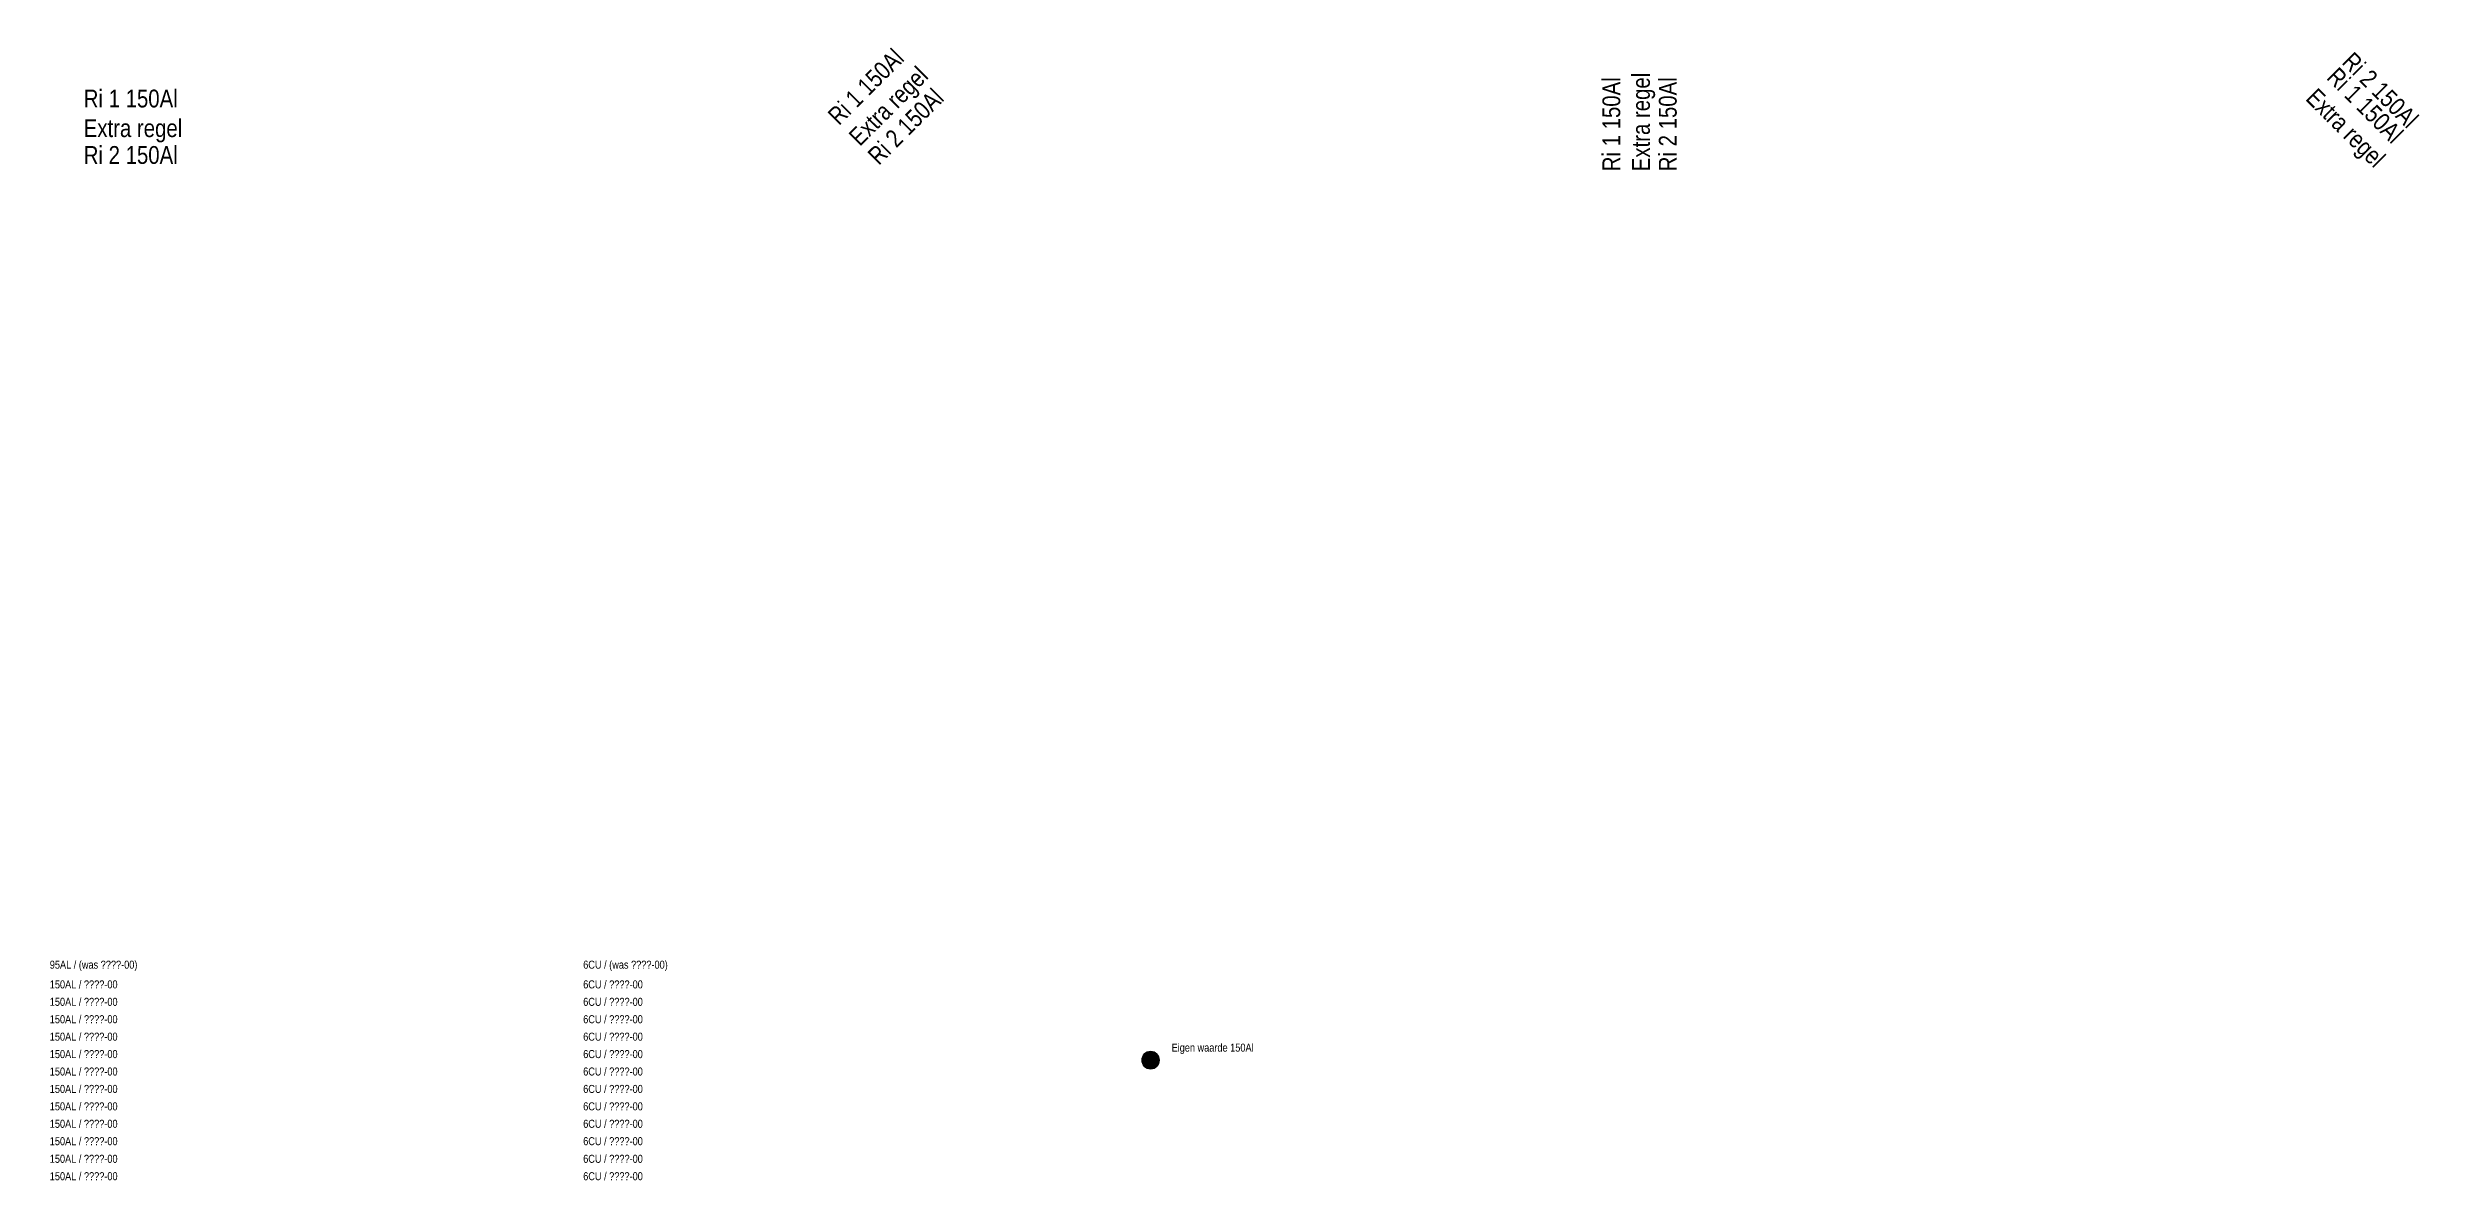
# Model space of a CAD drawing. Extents: x -2 to 322, y -7 to 205.
# Drawn here: x -2 to 131.4, y -6.9 to 57 of the extents above; entities that cross this region are included whole.
import ezdxf

# ---------------------------------------------------------------- set-up
doc = ezdxf.new("R2010")
doc.units = 0
doc.header["$MEASUREMENT"] = 0
doc.linetypes.add('DASHED', pattern=[0.75, 0.5, -0.25])
for name, color, linetype, lineweight in [('01 - Bestaande kabel', 125, 'Continuous', 0), ('Aansluiting LS K01', 120, 'DASHED', 0), ('Aansluiting LS K02', 52, 'DASHED', 0), ('Aansluiting LS K03', 5, 'DASHED', 0), ('Aansluiting LS K06', 30, 'DASHED', 0), ('Aansluiting LS K07', 252, 'DASHED', 0), ('Aansluiting LS K08', 244, 'DASHED', 0), ('Aansluiting LS K09', 104, 'DASHED', 0), ('Aansluiting LS K10', 1, 'DASHED', 0), ('Aansluiting LS K11', 190, 'DASHED', 0), ('Aansluiting LS K12', 201, 'DASHED', 0), ('Knooppunt LS AM', 7, 'Continuous', 0)]:
    doc.layers.add(name, color=color, linetype=linetype, lineweight=lineweight)
doc.layers.add('Aansluiting LS K04', color=3, linetype='DASHED', lineweight=0, true_color=0x00f000)
doc.layers.add('Aansluiting LS K05', color=6, linetype='DASHED', lineweight=0, true_color=0xeb00eb)
doc.layers.add('TEST_TEXT_A', color=7, linetype='Continuous')
doc.layers.add('TEST_TEXT_B', color=7, linetype='Continuous')
doc.styles.add('TECHBASE_ARIAL_NOVA_LIGHT', font='ArialNova-Light.ttf')

msp = doc.modelspace()

# ---------------------------------------------------------------- texts
at = {"insert": (61.18, 0.93), "char_height": 0.45, "attachment_point": 1, "style": 'TECHBASE_ARIAL_NOVA_LIGHT', "bg_fill": 3, "box_fill_scale": 1.5, "bg_fill_color": 256, "bg_fill_transparency": 0}
msp.add_mtext('Eigen waarde 150Al', dxfattribs=at)
at = {"layer": '01 - Bestaande kabel', "char_height": 0.45, "width": 6.8, "attachment_point": 7, "style": 'TECHBASE_ARIAL_NOVA_LIGHT', "bg_fill": 3, "box_fill_scale": 1.3, "bg_fill_color": 7, "bg_fill_true_color": 16777215, "bg_fill_transparency": 0}
for s, insert in [('{95AL / (was ????-00)}', (-1.91, 5.01)), ('{6CU / (was ????-00)}', (28.09, 5.01))]:
    msp.add_mtext(s, dxfattribs=dict(at, insert=insert))
at = {"layer": 'TEST_TEXT_A', "char_height": 1, "width": 10, "style": 'TECHBASE_ARIAL_NOVA_LIGHT'}
for insert, attachment_point, rotation in [((43.86, 51.14), 7, 45), ((88.38, 50), 7, 90), ((126.79, 55.93), 1, 315)]:
    msp.add_mtext('{\\C1;Ri 1 150Al}\\PExtra regel', dxfattribs=dict(at, insert=insert, attachment_point=attachment_point, rotation=rotation))
at = {"layer": 'TEST_TEXT_A', "insert": (0, 51.62), "char_height": 1, "width": 10, "attachment_point": 7, "style": 'TECHBASE_ARIAL_NOVA_LIGHT'}
msp.add_mtext('{\\C1;Ri 1 150Al}\\PExtra regel', dxfattribs=at)
at = {"layer": 'TEST_TEXT_B', "char_height": 1, "width": 10, "style": 'TECHBASE_ARIAL_NOVA_LIGHT'}
for insert, attachment_point, rotation in [((127.65, 56.79), 1, 315), ((44.72, 50.28), 7, 45), ((89.6, 50), 7, 90)]:
    msp.add_mtext('Ri 2 150Al', dxfattribs=dict(at, insert=insert, attachment_point=attachment_point, rotation=rotation))
at = {"layer": 'TEST_TEXT_B', "insert": (0, 50.4), "char_height": 1, "width": 10, "attachment_point": 7, "style": 'TECHBASE_ARIAL_NOVA_LIGHT'}
msp.add_mtext('Ri 2 150Al', dxfattribs=at)

# ---------------------------------------------------------------- next in the draw order: hatches: boundary and pattern name
h = msp.add_hatch(color=7)
h.dxf.hatch_style = 1
edge = h.paths.add_edge_path()
edge.add_arc((60, 0), 0.5, 0, 360)

# ---------------------------------------------------------------- next in the draw order: linework, layer by layer
at = {"layer": 'Knooppunt LS AM'}
msp.add_circle((60, 0), 0.5, dxfattribs=at)

# ---------------------------------------------------------------- next in the draw order: texts
at = {"layer": 'Aansluiting LS K01', "char_height": 0.45, "width": 4.8, "attachment_point": 7, "style": 'TECHBASE_ARIAL_NOVA_LIGHT', "bg_fill": 3, "box_fill_scale": 1.3, "bg_fill_color": 7, "bg_fill_true_color": 16777215, "bg_fill_transparency": 0}
for s, insert in [('{150AL / ????-00}', (-1.91, 4.03)), ('{6CU / ????-00}', (28.09, 4.03))]:
    msp.add_mtext(s, dxfattribs=dict(at, insert=insert))

# ---------------------------------------------------------------- next in the draw order: texts
at = {"layer": 'Aansluiting LS K02', "char_height": 0.45, "width": 4.8, "attachment_point": 7, "style": 'TECHBASE_ARIAL_NOVA_LIGHT', "bg_fill": 3, "box_fill_scale": 1.3, "bg_fill_color": 7, "bg_fill_true_color": 16777215, "bg_fill_transparency": 0}
for s, insert in [('{150AL / ????-00}', (-1.91, 3.05)), ('{6CU / ????-00}', (28.09, 3.05))]:
    msp.add_mtext(s, dxfattribs=dict(at, insert=insert))

# ---------------------------------------------------------------- next in the draw order: texts
at = {"layer": 'Aansluiting LS K03', "char_height": 0.45, "width": 4.8, "attachment_point": 7, "style": 'TECHBASE_ARIAL_NOVA_LIGHT', "bg_fill": 3, "box_fill_scale": 1.3, "bg_fill_color": 7, "bg_fill_true_color": 16777215, "bg_fill_transparency": 0}
for s, insert in [('{150AL / ????-00}', (-1.91, 2.07)), ('{6CU / ????-00}', (28.09, 2.07))]:
    msp.add_mtext(s, dxfattribs=dict(at, insert=insert))

# ---------------------------------------------------------------- next in the draw order: texts
at = {"layer": 'Aansluiting LS K04', "char_height": 0.45, "width": 4.8, "attachment_point": 7, "style": 'TECHBASE_ARIAL_NOVA_LIGHT', "bg_fill": 3, "box_fill_scale": 1.3, "bg_fill_color": 7, "bg_fill_true_color": 16777215, "bg_fill_transparency": 0}
for s, insert in [('{150AL / ????-00}', (-1.91, 1.09)), ('{6CU / ????-00}', (28.09, 1.09))]:
    msp.add_mtext(s, dxfattribs=dict(at, insert=insert))

# ---------------------------------------------------------------- next in the draw order: texts
at = {"layer": 'Aansluiting LS K05', "char_height": 0.45, "width": 4.8, "attachment_point": 7, "style": 'TECHBASE_ARIAL_NOVA_LIGHT', "bg_fill": 3, "box_fill_scale": 1.3, "bg_fill_color": 7, "bg_fill_true_color": 16777215, "bg_fill_transparency": 0}
for s, insert in [('{150AL / ????-00}', (-1.91, 0.11)), ('{6CU / ????-00}', (28.09, 0.11))]:
    msp.add_mtext(s, dxfattribs=dict(at, insert=insert))

# ---------------------------------------------------------------- next in the draw order: texts
at = {"layer": 'Aansluiting LS K06', "char_height": 0.45, "width": 4.8, "attachment_point": 7, "style": 'TECHBASE_ARIAL_NOVA_LIGHT', "bg_fill": 3, "box_fill_scale": 1.3, "bg_fill_color": 7, "bg_fill_true_color": 16777215, "bg_fill_transparency": 0}
for s, insert in [('{150AL / ????-00}', (-1.91, -0.87)), ('{6CU / ????-00}', (28.09, -0.87))]:
    msp.add_mtext(s, dxfattribs=dict(at, insert=insert))

# ---------------------------------------------------------------- next in the draw order: texts
at = {"layer": 'Aansluiting LS K07', "char_height": 0.45, "width": 4.8, "attachment_point": 7, "style": 'TECHBASE_ARIAL_NOVA_LIGHT', "bg_fill": 3, "box_fill_scale": 1.3, "bg_fill_color": 7, "bg_fill_true_color": 16777215, "bg_fill_transparency": 0}
for s, insert in [('{150AL / ????-00}', (-1.91, -1.85)), ('{6CU / ????-00}', (28.09, -1.85))]:
    msp.add_mtext(s, dxfattribs=dict(at, insert=insert))

# ---------------------------------------------------------------- next in the draw order: texts
at = {"layer": 'Aansluiting LS K08', "char_height": 0.45, "width": 4.8, "attachment_point": 7, "style": 'TECHBASE_ARIAL_NOVA_LIGHT', "bg_fill": 3, "box_fill_scale": 1.3, "bg_fill_color": 7, "bg_fill_true_color": 16777215, "bg_fill_transparency": 0}
for s, insert in [('{150AL / ????-00}', (-1.91, -2.83)), ('{6CU / ????-00}', (28.09, -2.83))]:
    msp.add_mtext(s, dxfattribs=dict(at, insert=insert))

# ---------------------------------------------------------------- next in the draw order: texts
at = {"layer": 'Aansluiting LS K09', "char_height": 0.45, "width": 4.8, "attachment_point": 7, "style": 'TECHBASE_ARIAL_NOVA_LIGHT', "bg_fill": 3, "box_fill_scale": 1.3, "bg_fill_color": 7, "bg_fill_true_color": 16777215, "bg_fill_transparency": 0}
for s, insert in [('{150AL / ????-00}', (-1.91, -3.81)), ('{6CU / ????-00}', (28.09, -3.81))]:
    msp.add_mtext(s, dxfattribs=dict(at, insert=insert))

# ---------------------------------------------------------------- next in the draw order: texts
at = {"layer": 'Aansluiting LS K10', "char_height": 0.45, "width": 4.8, "attachment_point": 7, "style": 'TECHBASE_ARIAL_NOVA_LIGHT', "bg_fill": 3, "box_fill_scale": 1.3, "bg_fill_color": 7, "bg_fill_true_color": 16777215, "bg_fill_transparency": 0}
for s, insert in [('{150AL / ????-00}', (-1.91, -4.79)), ('{6CU / ????-00}', (28.09, -4.79))]:
    msp.add_mtext(s, dxfattribs=dict(at, insert=insert))

# ---------------------------------------------------------------- next in the draw order: texts
at = {"layer": 'Aansluiting LS K11', "char_height": 0.45, "width": 4.8, "attachment_point": 7, "style": 'TECHBASE_ARIAL_NOVA_LIGHT', "bg_fill": 3, "box_fill_scale": 1.3, "bg_fill_color": 7, "bg_fill_true_color": 16777215, "bg_fill_transparency": 0}
for s, insert in [('{150AL / ????-00}', (-1.91, -5.78)), ('{6CU / ????-00}', (28.09, -5.78))]:
    msp.add_mtext(s, dxfattribs=dict(at, insert=insert))

# ---------------------------------------------------------------- next in the draw order: texts
at = {"layer": 'Aansluiting LS K12', "char_height": 0.45, "width": 4.8, "attachment_point": 7, "style": 'TECHBASE_ARIAL_NOVA_LIGHT', "bg_fill": 3, "box_fill_scale": 1.3, "bg_fill_color": 7, "bg_fill_true_color": 16777215, "bg_fill_transparency": 0}
for s, insert in [('{150AL / ????-00}', (-1.91, -6.76)), ('{6CU / ????-00}', (28.09, -6.76))]:
    msp.add_mtext(s, dxfattribs=dict(at, insert=insert))

doc.saveas('drawing.dxf')
